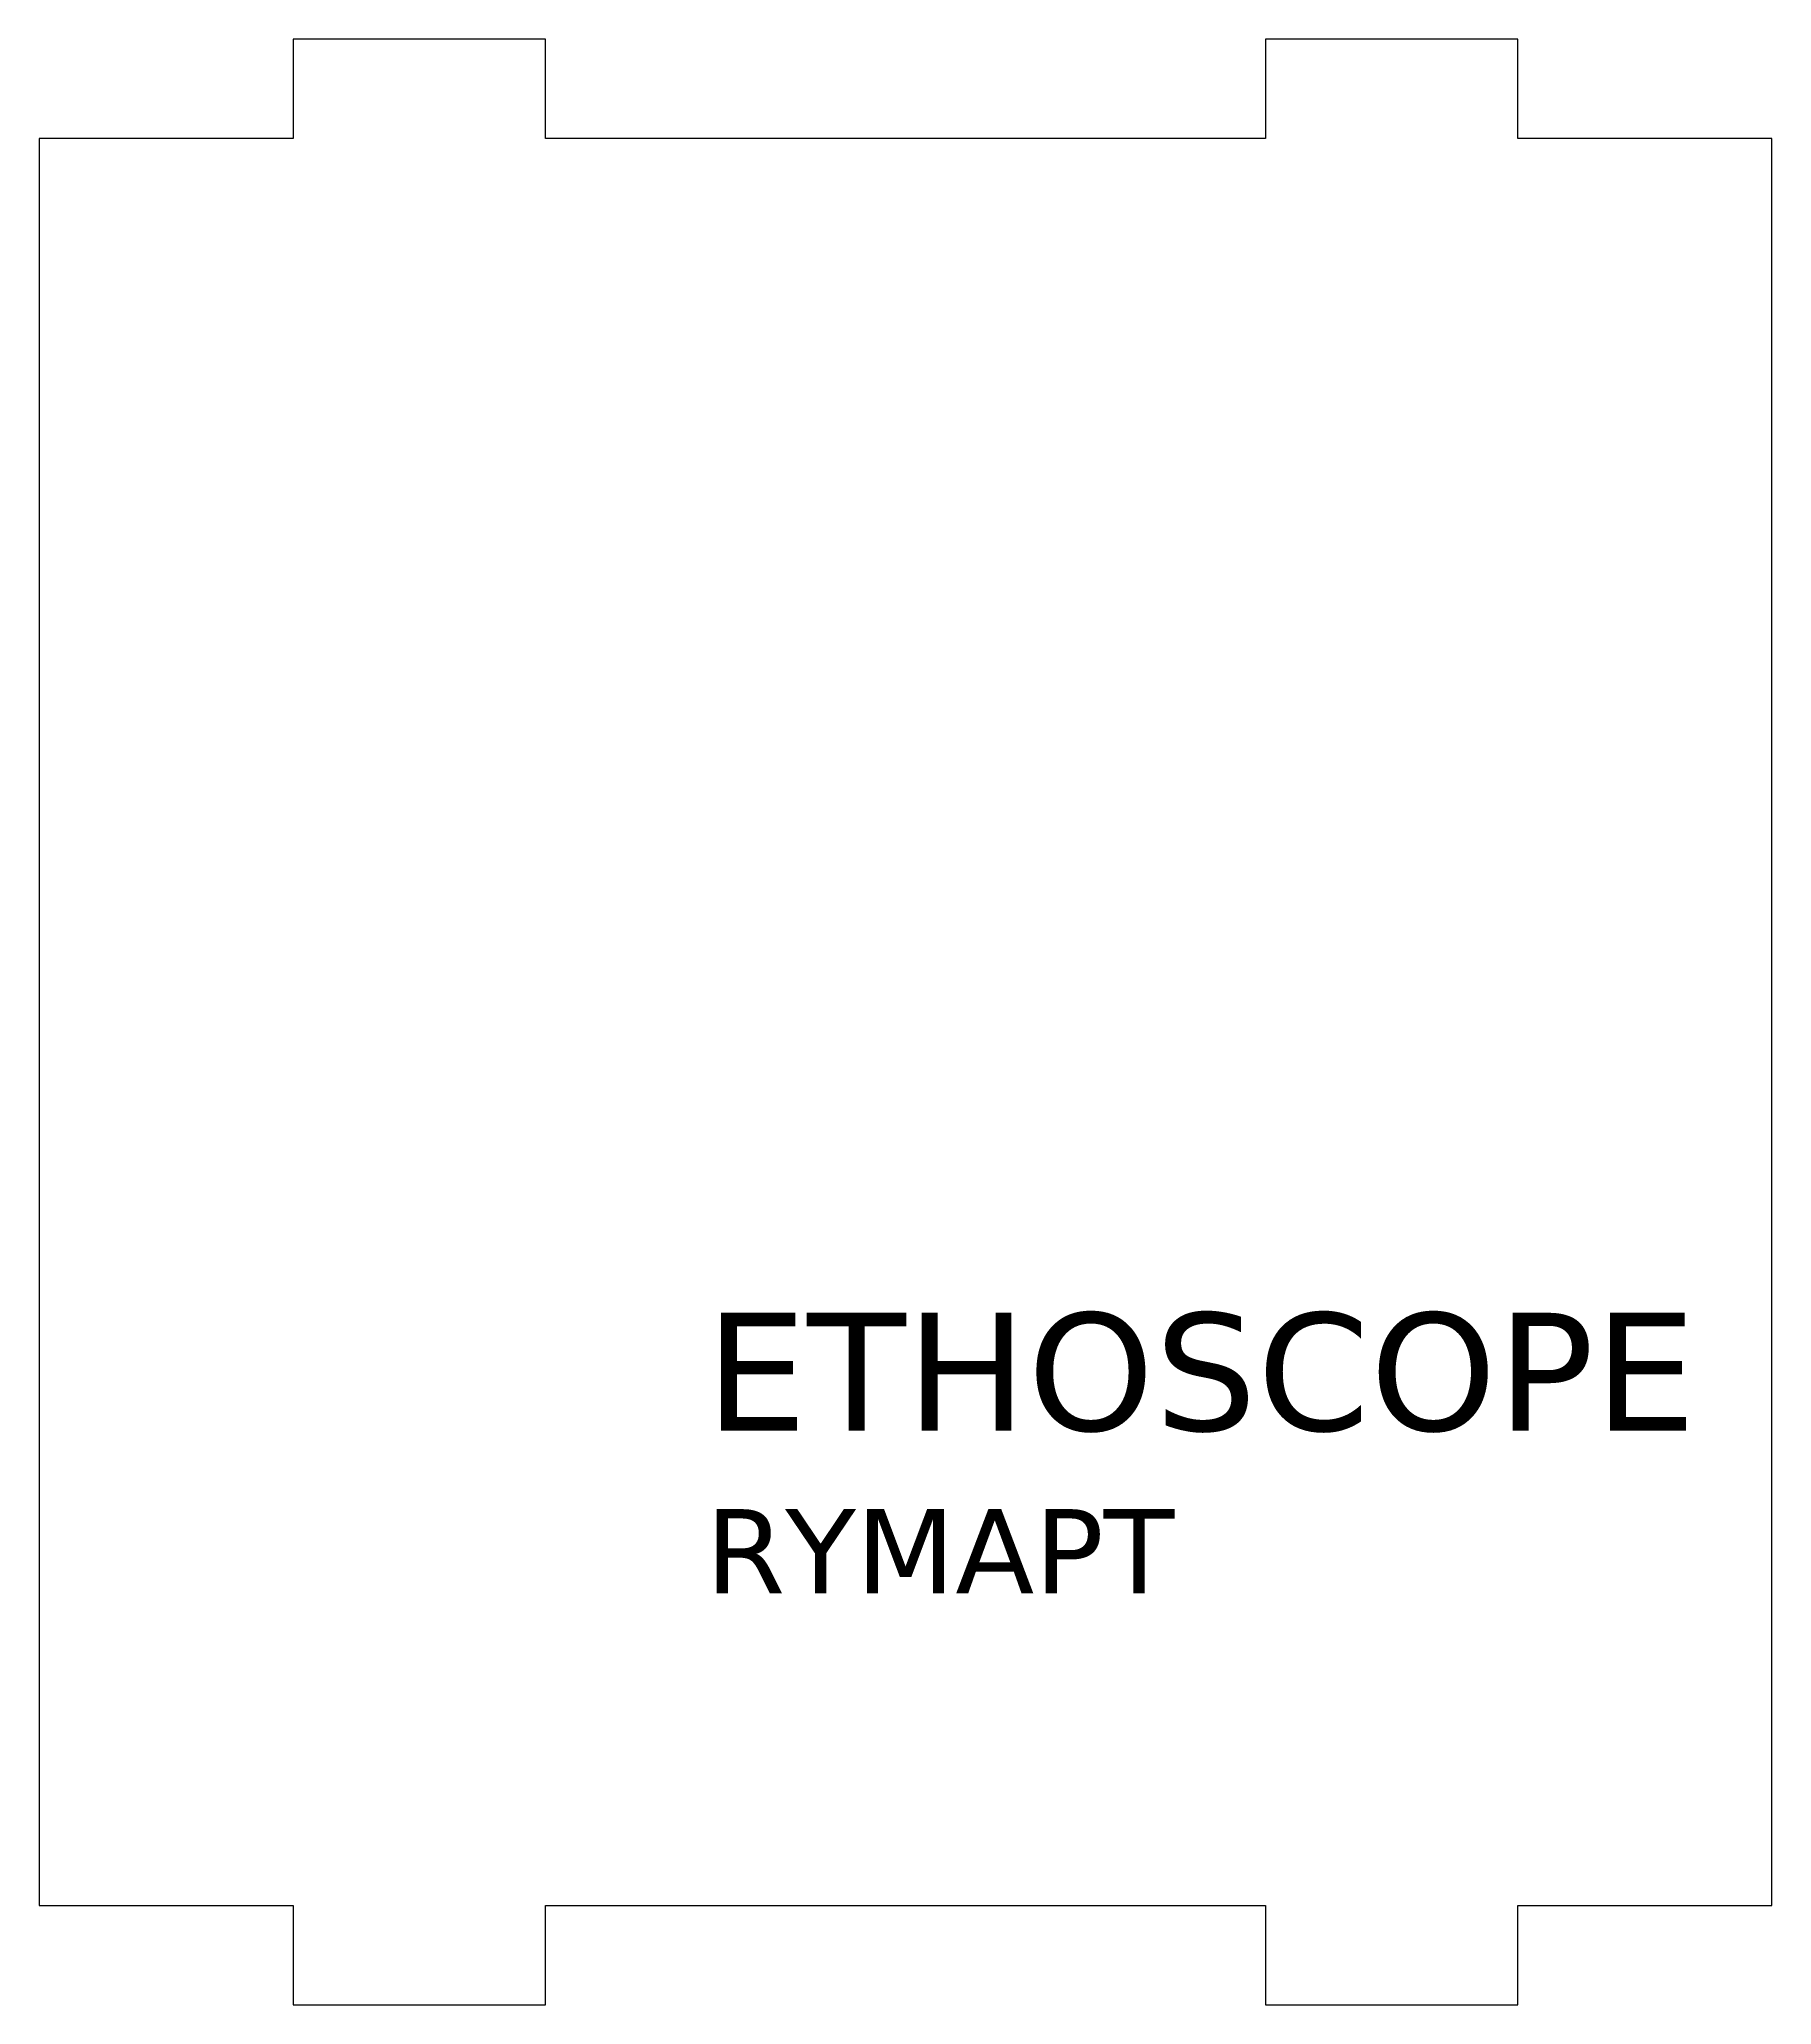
# Model space of a CAD drawing. Header units: millimetres. Extents: x -15 to 88, y -117 to 0.
import ezdxf

# ---------------------------------------------------------------- set-up
doc = ezdxf.new("R2010")
doc.units = ezdxf.units.MM

msp = doc.modelspace()

# ---------------------------------------------------------------- linework, layer by layer
msp.add_lwpolyline([(0.1, -111), (0.1, -116.9), (15.1, -116.9), (15.1, -111), (57.9, -111), (57.9, -116.9), (72.9, -116.9), (72.9, -111), (88, -111), (88, -6), (72.9, -6), (72.9, -0.1), (57.9, -0.1), (57.9, -6), (15.1, -6), (15.1, -0.1), (0.1, -0.1), (0.1, -6), (-15, -6), (-15, -111)], close=True)

# ---------------------------------------------------------------- texts
at = {"insert": (24.59, -75.78), "char_height": 0.2, "attachment_point": 1}
msp.add_mtext_dynamic_manual_height_columns('{\\fVerdana|b0|i0|c0|p34;\\H35x;ETHOSCOPE\\H0.14286x;\\P\\H5x;RYMAPT}', width=45.8511, gutter_width=1, heights=[0], dxfattribs=at)

doc.saveas('drawing.dxf')
